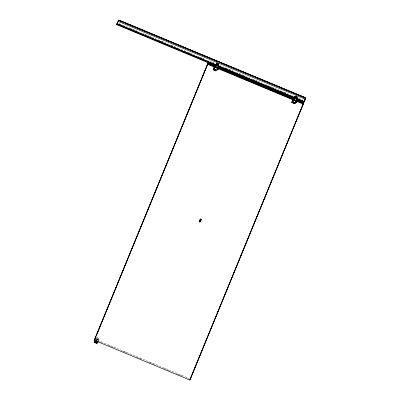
<?xml version="1.0" encoding="UTF-8"?>
<svg xmlns="http://www.w3.org/2000/svg" width="400" height="400" viewBox="0 0 400 400"><rect width="100%" height="100%" fill="white"/><g stroke="black" fill="none" stroke-linecap="round" stroke-linejoin="round"><path stroke-width="0.3" stroke-dasharray="2 1.5" d="M96.72 340.985C95.865 340.89 96.49 339.97 97.03 340.565M96.315 341.125L96.465 340.785L96.975 340.945M198.955 221.58L200.28 222.09M199.02 221.425C203.135 223.2 196.375 219.89 200.43 221.72M199.325 220.685L199.185 221.02L200.495 221.565L200.595 221.32L199.305 221.025M198.94 221.915L200.145 222.415M199.7 220.065L199.56 220.395L200.785 220.865M199.91 219.54C203.81 220.95 198.715 218.96 200.245 220.23L200.96 220.455L199.795 219.83L200.21 219.87L199.905 219.545L201.02 220.29L199.78 219.89L201.065 220.465L199.685 220.1L200.66 220.82L199.505 220.185L199.68 220.405M199.4 221.09L200.52 221.795L199.2 221.285L199.41 220.77C203.47 222.575 196.705 219.275 200.82 221.065M199.925 220.72L200.585 221.075C196.235 218.76 203.585 222.33 199.39 220.815M200.585 219.505C198.555 218.9 202.12 220.67 200.695 219.595M200.64 221.505L199.345 220.925M295.41 98.615L295.49 98.475A1.215 1.195 31.1 0 0 296.115 98.56M96.25 340.705L96.8 340.855M217.52 66.15L216.8 66.05M296.095 98.835L295.05 98.555M96.96 340.685L96.39 340.395M119.275 23.72L214.8 63.46M219.405 65.375L294.21 96.5M298.24 98.175L302.845 100.09M119.23 23.825L123.26 25.5M130.165 28.375L137.645 31.485M144.55 34.36L146.275 35.08M146.85 35.32L150.88 36.995M157.785 39.865L164.115 42.5M171.02 45.375L178.5 48.485M184.255 50.88L188.285 52.555M188.86 52.795L191.735 53.99M198.64 56.865L204.97 59.5M211.875 62.37L214.755 63.57M225.115 67.875L232.595 70.99M239.5 73.86L245.83 76.495M252.735 79.37L259.065 82M265.97 84.875L273.45 87.985M280.355 90.86L286.685 93.495M216.31 65.94L217.46 66.42M216.245 66.095L217.4 66.575M295.085 98.895L296.235 99.37M216.4 66.5L217.44 66.935M200.32 220.055L201.205 220.18L201.015 219.98M96.36 337.49L99.21 338.675L96.315 337.56M97.8 340.4L189.32 378.475M95.795 339.945L96.88 340.395M95.815 340.105L96.97 340.585M99.845 341.785L101.575 342.5M108.48 345.375L114.81 348.01M122.87 351.36L124.595 352.08M125.17 352.32L128.05 353.515M136.11 356.87L142.44 359.505M149.345 362.375L155.68 365.01M163.735 368.365L166.615 369.56M167.19 369.8L168.915 370.52M176.975 373.87L183.305 376.505M95.885 340.27L97.025 340.745M95.845 340.34L96.985 340.815M95.52 340.615L96.605 341.065M200.225 221.105L200.615 221.27L200.28 221.06M199.85 221.73L200.24 221.895L199.905 221.68M200.04 220.78L199.635 220.605L199.975 220.82M199.665 221.4L199.26 221.225L199.6 221.44M201.22 219.005C198.86 218.1 202.385 219.99 201.175 219.03C199.37 218.19 201.63 219.875 201.265 219.08M296.03 98.7A1.215 1.195 31.1 0 1 295.135 98.455M217.46 66.01A1.215 1.195 31.1 0 1 217.145 66.01M200.06 219.115L201.39 219.67L200.075 219.095"/><path stroke-width="0.6" d="M218.085 69.085C217.085 68.395 219.3 67.735 216.765 67.595M293.62 102L293.43 103.16C295.1 104.22 297.08 102.35 296.455 101.03M296.945 101.02L296.675 100.755L296.925 99.97M217.98 69.525L215.81 70.87L214.86 70.47L215.045 69.31M296.31 101.365L296.595 100.8L293.615 99.65L294.825 96.855A1.215 1.195 31.1 0 1 295.475 96.255M214.79 66.9C214.51 65.86 213.88 67.435 213.31 69.15A4.02 3.95 31.1 0 0 213.255 69.78L214.565 70.23L213.3 69.74M293.275 100.565L292.9 100.3M296.365 97.435L296.305 97.03M217.605 69.11L217.36 69.375M294.705 102.575C294.725 101.655 293.8 103 294.605 102.685M295.725 101.67L295.81 102.045L296.16 101.855M218.02 68.11C217.13 68.81 218.67 68.825 217.935 69.595M296.68 100.74L297.06 100.03M214.525 70.3L214.995 69.23M293.095 102.985L293.345 102.08M218.08 69.405L218.145 69.095M296.65 102.09L296.325 101.46M297.06 101.41L296.69 100.845M215.67 65.855L116.695 24.675L117.005 23.965M296.81 99.61L303.715 102.485L304.025 101.775M118.07 21.285L305.09 99.09L305.8 97.81L118.78 20L118.27 20.815M118.77 20.03L117.67 22.71M305.795 97.835L304.675 100.57L305.725 98M118.3 20.825L117.22 23.455M118.53 20.505L118.645 20.21M117.245 23.66L117.145 23.935L117.6 22.885M305.67 98.015L305.56 98.3L305.675 98.03L118.69 20.225M218.355 67.285L218.375 67.605M296.38 101.22L296.585 100.825M304.475 101.03L304.165 101.74L304.685 100.53M118.7 20.2L305.76 97.93M305.3 98.7L304.23 101.285M216.485 65.48L116.93 24.065L116.76 24.51L117.155 23.625M117.27 23.65L117.575 22.94M296.47 98.76L303.95 101.87L303.78 102.315L304.16 101.465M304.345 101.27L304.33 101.365M116.985 24.015L117.125 23.685M215.24 66.905L207.755 63.79L207.5 64.215L94.29 340.25L207.875 63.595L208.13 63.17L215.615 66.285M95.16 338.625L95.87 336.89M96.345 335.735L102.265 321.3M102.74 320.145L108.66 305.71M109.135 304.555L115.055 290.115M115.525 288.96L121.45 274.525M121.92 273.37L193.445 98.975M193.92 97.82L208.13 63.17M97.945 341.655C98.37 344.84 92.01 342.585 95.01 340.54M95.665 338.64L94.58 341.255L97.43 342.44L98.515 339.825L95.62 338.71L98.515 339.825M94.505 342.295L94.78 341.625L94.485 341.46M96.68 343.2L96.955 342.53L97.43 342.44M97.325 342.61L97.05 343.28L96.725 343.215M214.655 66.15L214.56 66.38C214.82 65.155 215.955 67.015 215.89 65.265M218.48 68.635L218.105 68.085L218.49 67.34M97.17 341.445L189.84 380L303.305 103.54L295.335 100.28M296.77 100.05L303.68 102.92L189.84 380M303.68 102.92L190.215 379.38M216.9 63.565A1.215 1.195 31.1 0 0 216.25 64.215L215.045 66.96L217.845 68.13L218.4 67.19A0.64 0.63 31.1 0 0 218.575 66.765L217.85 64.43A0.9 0.885 31.1 0 0 216.255 64.165L216.215 64.235M294.45 98.975L293.42 98.515L293.13 99.07L294.375 99.315M296.84 99.825L296.93 99.945A0.64 0.63 31.1 0 0 297.105 99.52L297.145 99.455A0.64 0.63 31.1 0 1 296.97 99.875L296.455 100.75M296.56 100.88L292.815 99.515L292.955 99.285L291.88 101.84A4.02 3.95 31.1 0 0 291.825 102.47L293.135 102.925L291.87 102.43M304.155 101.465L296.595 98.545M116.955 24.085L116.695 24.675M218.445 67.445L218.155 67.965M118.145 21.085L118.17 21.06M118.545 20.485L118.655 20.22M305.26 98.68L305.09 99.085M303.88 102.11L303.715 102.485M217.92 68.35L214.33 66.73L214.19 66.995M213.88 69.39L214.05 69.715L214.3 69.445A2.525 2.485 31.1 0 1 214.675 67.93L214.705 67.58L214.29 67.66A3.505 3.45 31.1 0 0 213.835 69.46L213.88 69.39A3.505 3.45 31.1 0 1 214.33 67.59M292.86 100.345L292.86 100.345A3.505 3.45 31.1 0 0 292.41 102.145L292.68 102.4L292.875 102.135A2.525 2.485 31.1 0 1 293.245 100.62L293.265 100.39M215.755 69.64L215.855 69.995L216.175 69.755M217.515 69.29L217.585 68.99M214.385 66.6L214.245 66.83L217.885 68.345M214.615 66.215L214.85 65.825M213.32 69.085L213.35 69.085A4.02 3.95 31.1 0 0 213.295 69.715L213.255 69.81M214.29 67.66L214.545 67.495M215.465 65.965L215.59 65.785M214.695 67.7L214.7 67.88A2.525 2.485 31.1 0 0 214.345 69.38L214.11 69.715M217.04 64.465L217.085 65.25L217.7 64.74M217.35 65.19L216.835 64.925L217.135 64.41M216.845 64.905L217.235 64.385M217.08 64.5L217.67 64.635L217.4 65.25M217.41 65.235L217.615 64.54M217.85 64.43L218.535 66.835A0.64 0.63 31.1 0 1 218.36 67.26L218.27 67.135M214.86 70.47L215.915 70.845M218.12 68.16L218.52 68.565M94.665 339.63L94.92 339.2M94.2 342.095L95.145 340.53M97.735 341.935L97.475 342.37L94.62 341.185M97.86 341.725L98.125 341.29M293.42 98.515L293.185 98.905L294.335 99.385M292.76 99.68L292.9 99.42L296.495 100.96M293.365 99.59L293.675 99.71M294.16 98.47L293.995 98.725L294.825 96.855A0.9 0.885 31.1 0 1 296.42 97.115L297.105 99.52M291.83 102.495L291.865 102.4A4.02 3.95 31.1 0 1 291.92 101.77M293.6 99.725L217.54 67.86M292.9 100.275A3.505 3.45 31.1 0 0 292.45 102.08L292.43 102.265M295.61 97.15L295.655 97.94L296.27 97.425L295.57 97.22L295.67 97.92L296.27 97.425M292.505 102.36L292.915 102.065A2.525 2.485 31.1 0 1 293.285 100.55M296.11 97.155L296.23 97.495M295.98 97.92L296.185 97.23M296.42 97.115L296.38 97.185A0.9 0.885 31.1 0 0 294.785 96.92M293.43 103.16L294.53 103.465L296.55 102.215M292.795 102.35L292.915 102.065M215.715 69.71L216.12 69.765M214.17 69.695L214.345 69.38M216.085 69.97L215.67 69.82L216.09 69.715M294.33 102.355L294.69 102.455M294.565 102.755L294.745 102.445M295.99 102.05C296.685 101.33 295.115 101.7 295.975 101.995M217.46 69.29L217.095 69.11L217.515 69.005M294.545 102.7L294.28 102.44M95.855 342.2L95.5 342.195M217.3 64.455L217.575 64.61M217.28 69.29L217.185 68.93L217.47 68.96M295.93 101.605L296.135 101.865M118.595 20.32L305.62 98.155M117.1 23.745L216.075 64.925M218.38 65.88L294.34 97.485M304.12 101.555L296.64 98.44A1.215 1.195 31.1 0 0 296.46 96.47A1.215 1.195 31.1 0 0 294.66 97.34M117.055 23.85L216.03 65.03M218.335 65.99L294.87 97.83M218.21 66.2L294.745 98.04M116.9 24.13L215.875 65.31M218.18 66.265L294.715 98.105M296.44 98.825L303.92 101.935M217.975 66.815L293.935 98.415M214.84 65.855L215.88 66.285M217.915 67.24L294.47 99.09M207.875 63.595L215.355 66.71M217.66 67.665L294.215 99.515M296.515 100.475L303.42 103.345M207.5 64.215L303.05 103.97M94.78 341.625L96.955 342.53M95.75 342.59L95.56 342.59M296.145 97.3L295.65 97.185L295.415 97.595M296.915 98.105A1.215 1.195 31.1 0 1 296.69 98.325M295.78 96.175A1.215 1.195 31.1 0 1 296.9 96.645M297.06 96.915A1.215 1.195 31.1 0 1 297.07 97.835M218.5 65.145A1.215 1.195 31.1 0 1 218.12 65.64M216.175 64.83A1.215 1.195 31.1 0 1 216.175 64.515M217.525 63.49A1.215 1.195 31.1 0 1 218.49 64.23M216.175 65.27A1.215 1.195 31.1 0 1 216.725 63.75A1.215 1.195 31.1 0 1 218.31 64.18A1.215 1.195 31.1 0 1 218.04 65.775M95.57 341.75L96.36 342.1L95.57 341.75"/></g></svg>
